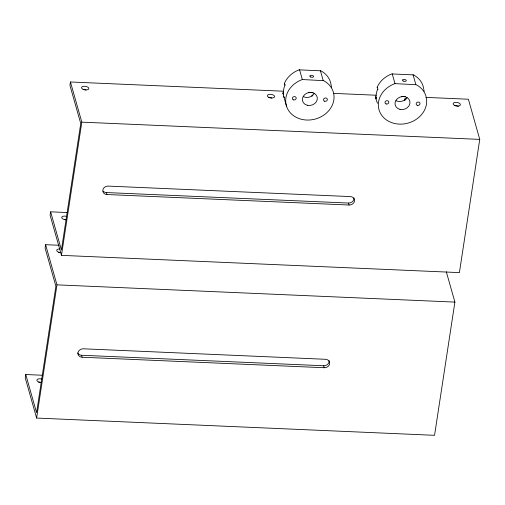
<?xml version="1.0" encoding="UTF-8"?>
<svg xmlns="http://www.w3.org/2000/svg" width="505" height="505" viewBox="0 0 505 505"><rect width="100%" height="100%" fill="white"/><g stroke="black" fill="none" stroke-linecap="round" stroke-linejoin="round"><path stroke-width="0.76" d="M42.313 375.247L25.768 374.527L25.25 377.898L36.619 418.064L434.552 435.316L454.898 302.097L446.319 271.785M58.99 245.266L45.595 244.685L45.084 248.056L55.891 286.253L36.575 412.724L25.768 374.527M67.165 212.542L50.62 211.822L50.102 215.199L61.465 255.36L459.405 272.612L479.75 139.393L468.381 99.226L425.835 97.383M283.204 91.203L70.447 81.98L69.936 85.358L80.743 123.548L61.427 250.019L50.62 211.822M36.619 418.064L56.964 284.852L45.595 244.685M61.465 255.36L81.816 122.147L70.447 81.98M311.989 96.367L312.223 94.845M404.644 100.445L404.877 98.929L406.386 98.929M283.078 92.851L283.602 94.7L283.406 93.229A24.436 20.812 -15.8 0 1 284.416 86.633L284.971 85.181L284.504 83.18A24.436 20.812 -15.8 0 1 299.048 69.854L320.814 70.801A24.436 20.812 -15.8 0 1 331.128 85.2L331.577 87.213M378.018 89.278L377.159 87.258A24.436 20.812 -15.8 0 1 391.703 73.938L413.469 74.879A24.436 20.812 -15.8 0 1 423.783 89.278M302.337 79.544L301.839 79.714A24.436 20.812 -15.8 0 0 289.201 111.422A24.436 20.812 -15.8 0 0 326.457 113.038A24.436 20.812 -15.8 0 0 323.604 80.655L302.337 79.544L299.547 69.684M394.992 83.622L394.493 83.792A24.436 20.812 -15.8 0 0 381.856 115.506A24.436 20.812 -15.8 0 0 419.112 117.116A24.436 20.812 -15.8 0 0 416.259 84.739L394.992 83.622L392.202 73.768M377.494 87.428L377.102 87.415M308.422 92.295L313.15 92.503M333.641 93.387L376.187 95.23M401.406 96.329L405.345 96.499M81.816 122.147L479.75 139.393M103.197 191.174A4.886 4.16 -15.8 0 0 106.397 192.556L348.513 203.054A4.886 4.16 -15.8 0 0 353.954 197.947M106.953 194.532L349.075 205.024A4.886 4.16 -15.8 0 0 354.51 201.015A4.886 4.16 -15.8 0 0 350.363 196.59L108.24 186.099A4.886 4.16 -15.8 0 0 102.805 190.107A4.886 4.16 -15.8 0 0 106.953 194.532L106.397 192.556M56.964 284.852L454.898 302.097M77.713 352.976A4.886 4.16 -15.8 0 0 81.545 355.261L323.661 365.759A4.886 4.16 -15.8 0 0 329.102 360.652M82.107 357.237L324.223 367.728A4.886 4.16 -15.8 0 0 329.658 363.72A4.886 4.16 -15.8 0 0 325.51 359.295L83.394 348.803A4.886 4.16 -15.8 0 0 77.953 352.812A4.886 4.16 -15.8 0 0 82.107 357.237L81.545 355.261M376.9 101.833A24.436 20.812 -15.8 0 1 375.657 97.099L376.206 98.178M375.644 96.928L376.383 98.791M284.246 97.749A24.436 20.812 -15.8 0 1 283.002 93.021L283.551 94.094M377.708 89.278L377.071 90.717A24.436 20.812 -15.8 0 0 376.061 97.307L376.168 98.772M284.448 83.331L284.971 85.181M423.878 90.06L424.314 91.304M413.033 74.671L415.823 84.524M404.877 98.929L405.225 100.16M375.733 96.935L376.08 98.166M320.378 70.586L323.168 80.447M348.513 203.054L349.075 205.024M282.989 92.844L283.513 94.694M283.684 96.215L286.474 106.069M323.661 365.759L324.223 367.728M314.337 93.28A7.575 6.451 -15.8 0 1 303.316 96.632M377.601 103.317A24.436 20.812 -15.8 0 1 377.115 102.332M406.992 97.364A7.575 6.451 -15.8 0 1 395.97 100.716M64.331 219.467A3.668 1.793 8.7 0 1 66.199 219.789M454.816 105.747A3.668 1.793 8.7 0 1 458.426 106.378M269.032 97.699A3.668 1.793 8.7 0 1 271.816 98.002M84.165 89.625A3.668 1.793 8.7 0 1 86.033 89.947M65.896 219.789A3.668 1.793 8.7 0 1 61.761 217.308A3.668 1.793 8.7 0 1 66.717 216.418M60.871 252.651A3.668 1.793 8.7 0 1 56.756 250.644A3.668 1.793 8.7 0 1 59.83 248.952M38.569 382.19A3.668 1.793 8.7 0 1 41.347 382.493M58.403 252.348A3.668 1.793 8.7 0 1 60.259 252.431M41.044 382.493A3.668 1.793 8.7 0 1 36.909 380.012A3.668 1.793 8.7 0 1 41.864 379.122M310.55 76.937A1.957 0.953 8.7 0 0 313.63 76.634A1.957 0.953 8.7 0 0 310.941 75.327A1.957 0.953 8.7 0 0 310.55 76.937M307.324 105.286A7.575 6.451 -15.8 0 0 317.222 97.25A7.575 6.451 -15.8 0 0 304.988 94.353A7.575 6.451 -15.8 0 0 307.324 105.286M293.525 99.895A1.957 1.667 -15.8 0 0 296.189 97.932A1.957 1.667 -15.8 0 0 293.096 97.036A1.957 1.667 -15.8 0 0 293.525 99.895M324.69 101.246A1.957 1.667 -15.8 0 0 327.354 99.283A1.957 1.667 -15.8 0 0 324.26 98.387A1.957 1.667 -15.8 0 0 324.69 101.246M403.205 81.021A1.957 0.953 8.7 0 0 406.285 80.718A1.957 0.953 8.7 0 0 403.596 79.405A1.957 0.953 8.7 0 0 403.205 81.021M399.979 109.37A7.575 6.451 -15.8 0 0 409.877 101.335A7.575 6.451 -15.8 0 0 397.643 98.437A7.575 6.451 -15.8 0 0 399.979 109.37M386.18 103.98A1.957 1.667 -15.8 0 0 388.844 102.016A1.957 1.667 -15.8 0 0 385.751 101.12A1.957 1.667 -15.8 0 0 386.18 103.98M417.345 105.33A1.957 1.667 -15.8 0 0 420.008 103.367A1.957 1.667 -15.8 0 0 416.915 102.471A1.957 1.667 -15.8 0 0 417.345 105.33M454.595 105.4A3.668 1.793 8.7 0 0 460.377 104.832A3.668 1.793 8.7 0 0 455.333 102.376A3.668 1.793 8.7 0 0 454.595 105.4M268.811 97.345A3.668 1.793 8.7 0 0 274.594 96.777A3.668 1.793 8.7 0 0 269.55 94.321A3.668 1.793 8.7 0 0 268.811 97.345M83.028 89.297A3.668 1.793 8.7 0 0 88.811 88.728A3.668 1.793 8.7 0 0 83.767 86.273A3.668 1.793 8.7 0 0 83.028 89.297"/></g></svg>
